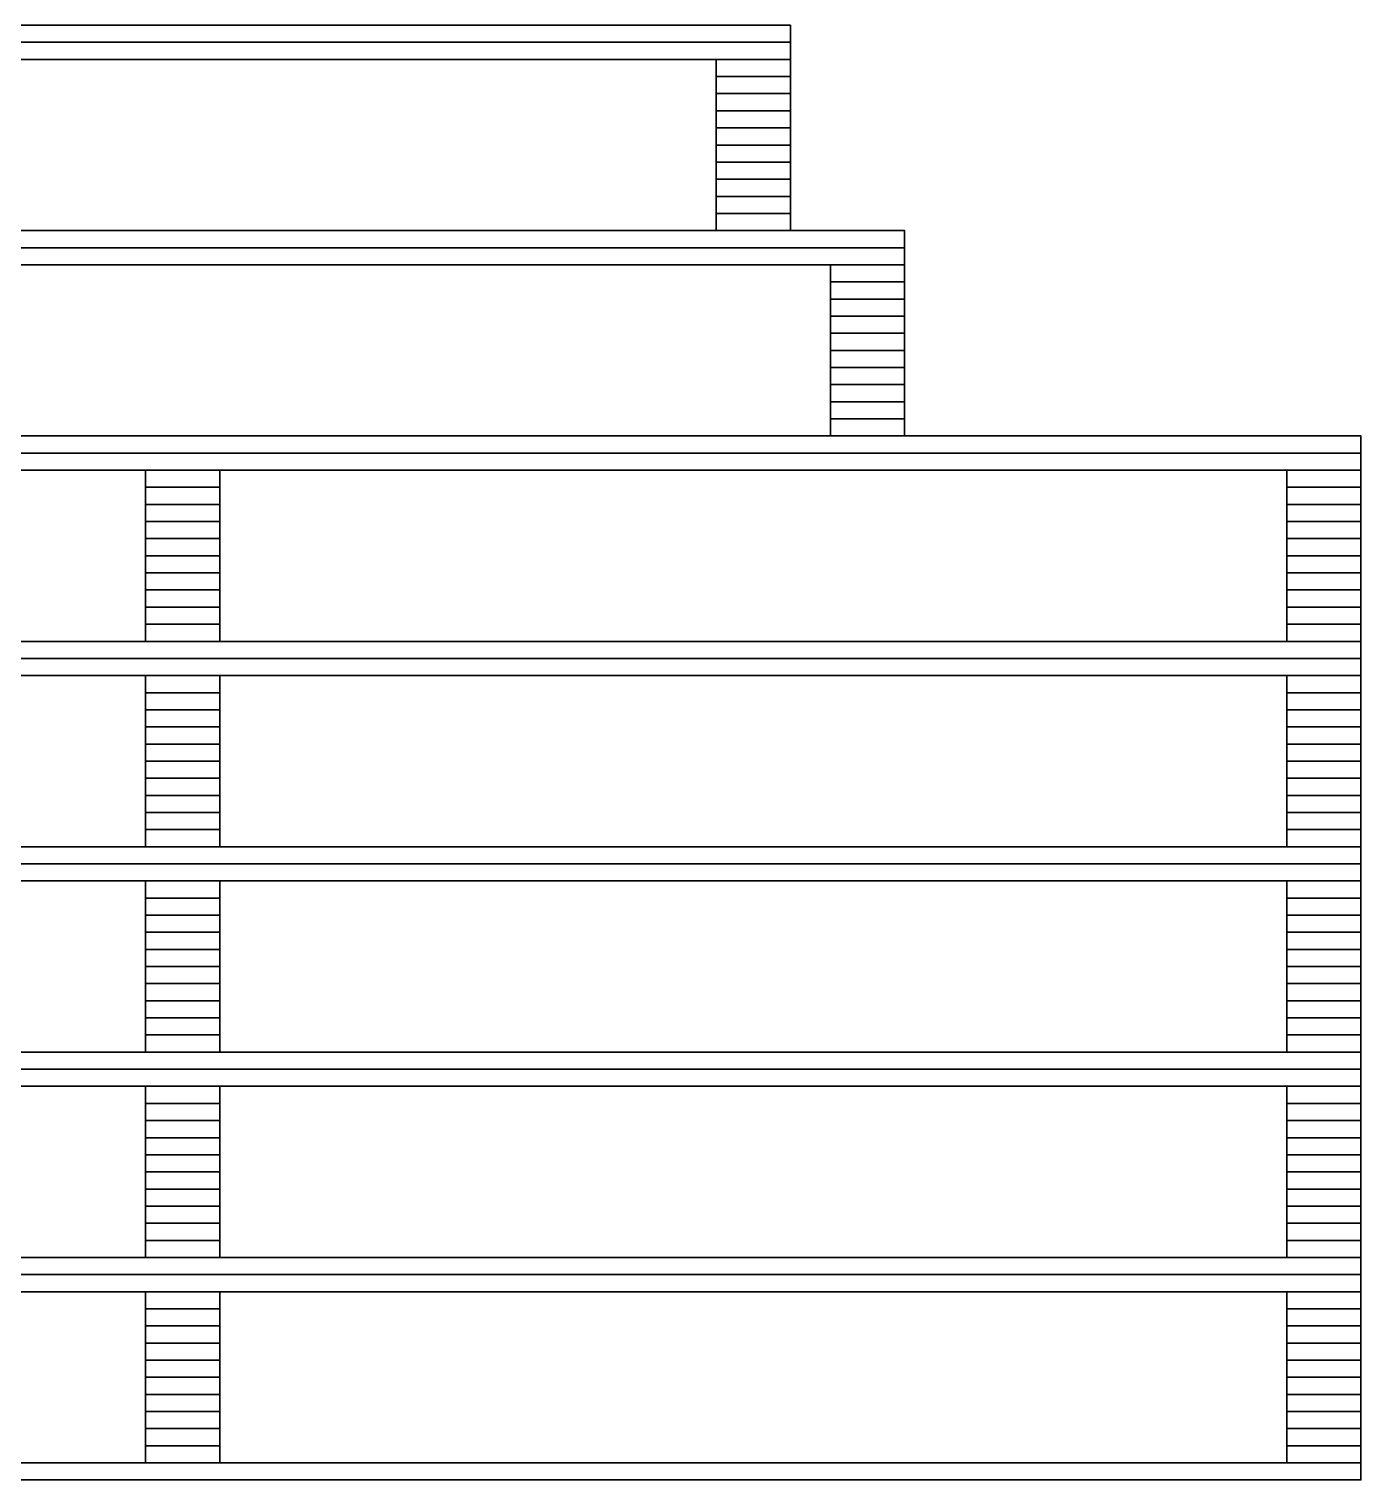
# Model space of a CAD drawing. Header units: centimetres. Extents: x -215 to 208, y -170 to 139.
# Drawn here: x 66.81 to 90.15, y -13.8 to 11.63 of the extents above; entities that cross this region are included whole.
import ezdxf

# ---------------------------------------------------------------- set-up
doc = ezdxf.new("R2010")
doc.units = ezdxf.units.CM
doc.header["$MEASUREMENT"] = 0
doc.layers.add('Layer 1', color=7, linetype='Continuous')

msp = doc.modelspace()

# ---------------------------------------------------------------- linework, layer by layer
at = {"layer": 'Layer 1', "color": 250, "lineweight": 35}
for points in [[(58.85, 11.39997), (80.15, 11.39997), (80.15, 11.69997), (58.85, 11.69997), (58.85, 11.39997)], [(58.85, 11.09997), (80.15, 11.09997), (80.15, 11.39997), (58.85, 11.39997), (58.85, 11.09997)], [(78.85, 10.79997), (80.15, 10.79997), (80.15, 11.09997), (78.85, 11.09997), (78.85, 10.79997)], [(78.85, 10.49997), (80.15, 10.49997), (80.15, 10.79997), (78.85, 10.79997), (78.85, 10.49997)], [(78.85, 10.19997), (80.15, 10.19997), (80.15, 10.49997), (78.85, 10.49997), (78.85, 10.19997)], [(78.85, 9.89997), (80.15, 9.89997), (80.15, 10.19997), (78.85, 10.19997), (78.85, 9.89997)], [(78.85, 9.59997), (80.15, 9.59997), (80.15, 9.89997), (78.85, 9.89997), (78.85, 9.59997)], [(78.85, 9.29997), (80.15, 9.29997), (80.15, 9.59997), (78.85, 9.59997), (78.85, 9.29997)], [(78.85, 8.99997), (80.15, 8.99997), (80.15, 9.29997), (78.85, 9.29997), (78.85, 8.99997)], [(78.85, 8.69997), (80.15, 8.69997), (80.15, 8.99997), (78.85, 8.99997), (78.85, 8.69997)], [(78.85, 8.39997), (80.15, 8.39997), (80.15, 8.69997), (78.85, 8.69997), (78.85, 8.39997)], [(78.85, 8.09997), (80.15, 8.09997), (80.15, 8.39997), (78.85, 8.39997), (78.85, 8.09997)], [(56.85, 7.79997), (82.15, 7.79997), (82.15, 8.09997), (56.85, 8.09997), (56.85, 7.79997)], [(56.85, 7.49997), (82.15, 7.49997), (82.15, 7.79997), (56.85, 7.79997), (56.85, 7.49997)], [(80.85, 7.19997), (82.15, 7.19997), (82.15, 7.49997), (80.85, 7.49997), (80.85, 7.19997)], [(80.85, 6.89997), (82.15, 6.89997), (82.15, 7.19997), (80.85, 7.19997), (80.85, 6.89997)], [(80.85, 6.59997), (82.15, 6.59997), (82.15, 6.89997), (80.85, 6.89997), (80.85, 6.59997)], [(80.85, 6.29997), (82.15, 6.29997), (82.15, 6.59997), (80.85, 6.59997), (80.85, 6.29997)], [(80.85, 5.99997), (82.15, 5.99997), (82.15, 6.29997), (80.85, 6.29997), (80.85, 5.99997)], [(80.85, 5.69997), (82.15, 5.69997), (82.15, 5.99997), (80.85, 5.99997), (80.85, 5.69997)], [(80.85, 5.39997), (82.15, 5.39997), (82.15, 5.69997), (80.85, 5.69997), (80.85, 5.39997)], [(80.85, 5.09997), (82.15, 5.09997), (82.15, 5.39997), (80.85, 5.39997), (80.85, 5.09997)], [(80.85, 4.79997), (82.15, 4.79997), (82.15, 5.09997), (80.85, 5.09997), (80.85, 4.79997)], [(80.85, 4.49997), (82.15, 4.49997), (82.15, 4.79997), (80.85, 4.79997), (80.85, 4.49997)], [(48.85, 4.19997), (90.15, 4.19997), (90.15, 4.49997), (48.85, 4.49997), (48.85, 4.19997)], [(48.85, 3.89997), (90.15, 3.89997), (90.15, 4.19997), (48.85, 4.19997), (48.85, 3.89997)], [(68.85, 3.59997), (70.15, 3.59997), (70.15, 3.89997), (68.85, 3.89997), (68.85, 3.59997)], [(88.85, 3.59997), (90.15, 3.59997), (90.15, 3.89997), (88.85, 3.89997), (88.85, 3.59997)], [(68.85, 3.29997), (70.15, 3.29997), (70.15, 3.59997), (68.85, 3.59997), (68.85, 3.29997)], [(88.85, 3.29997), (90.15, 3.29997), (90.15, 3.59997), (88.85, 3.59997), (88.85, 3.29997)], [(68.85, 2.99997), (70.15, 2.99997), (70.15, 3.29997), (68.85, 3.29997), (68.85, 2.99997)], [(88.85, 2.99997), (90.15, 2.99997), (90.15, 3.29997), (88.85, 3.29997), (88.85, 2.99997)], [(68.85, 2.69997), (70.15, 2.69997), (70.15, 2.99997), (68.85, 2.99997), (68.85, 2.69997)], [(88.85, 2.69997), (90.15, 2.69997), (90.15, 2.99997), (88.85, 2.99997), (88.85, 2.69997)], [(68.85, 2.39997), (70.15, 2.39997), (70.15, 2.69997), (68.85, 2.69997), (68.85, 2.39997)], [(88.85, 2.39997), (90.15, 2.39997), (90.15, 2.69997), (88.85, 2.69997), (88.85, 2.39997)], [(68.85, 2.09997), (70.15, 2.09997), (70.15, 2.39997), (68.85, 2.39997), (68.85, 2.09997)], [(88.85, 2.09997), (90.15, 2.09997), (90.15, 2.39997), (88.85, 2.39997), (88.85, 2.09997)], [(68.85, 1.79997), (70.15, 1.79997), (70.15, 2.09997), (68.85, 2.09997), (68.85, 1.79997)], [(88.85, 1.79997), (90.15, 1.79997), (90.15, 2.09997), (88.85, 2.09997), (88.85, 1.79997)], [(68.85, 1.49997), (70.15, 1.49997), (70.15, 1.79997), (68.85, 1.79997), (68.85, 1.49997)], [(88.85, 1.49997), (90.15, 1.49997), (90.15, 1.79997), (88.85, 1.79997), (88.85, 1.49997)], [(68.85, 1.19997), (70.15, 1.19997), (70.15, 1.49997), (68.85, 1.49997), (68.85, 1.19997)], [(88.85, 1.19997), (90.15, 1.19997), (90.15, 1.49997), (88.85, 1.49997), (88.85, 1.19997)], [(68.85, 0.89997), (70.15, 0.89997), (70.15, 1.19997), (68.85, 1.19997), (68.85, 0.89997)], [(88.85, 0.89997), (90.15, 0.89997), (90.15, 1.19997), (88.85, 1.19997), (88.85, 0.89997)], [(48.85, 0.59997), (90.15, 0.59997), (90.15, 0.89997), (48.85, 0.89997), (48.85, 0.59997)], [(48.85, 0.29997), (90.15, 0.29997), (90.15, 0.59997), (48.85, 0.59997), (48.85, 0.29997)], [(68.85, -0.00003), (70.15, -0.00003), (70.15, 0.29997), (68.85, 0.29997), (68.85, -0.00003)], [(88.85, -0.00003), (90.15, -0.00003), (90.15, 0.29997), (88.85, 0.29997), (88.85, -0.00003)], [(68.85, -0.30003), (70.15, -0.30003), (70.15, -0.00003), (68.85, -0.00003), (68.85, -0.30003)], [(88.85, -0.30003), (90.15, -0.30003), (90.15, -0.00003), (88.85, -0.00003), (88.85, -0.30003)], [(68.85, -0.60003), (70.15, -0.60003), (70.15, -0.30003), (68.85, -0.30003), (68.85, -0.60003)], [(88.85, -0.60003), (90.15, -0.60003), (90.15, -0.30003), (88.85, -0.30003), (88.85, -0.60003)], [(68.85, -0.90003), (70.15, -0.90003), (70.15, -0.60003), (68.85, -0.60003), (68.85, -0.90003)], [(88.85, -0.90003), (90.15, -0.90003), (90.15, -0.60003), (88.85, -0.60003), (88.85, -0.90003)], [(68.85, -1.20003), (70.15, -1.20003), (70.15, -0.90003), (68.85, -0.90003), (68.85, -1.20003)], [(88.85, -1.20003), (90.15, -1.20003), (90.15, -0.90003), (88.85, -0.90003), (88.85, -1.20003)], [(68.85, -1.50003), (70.15, -1.50003), (70.15, -1.20003), (68.85, -1.20003), (68.85, -1.50003)], [(88.85, -1.50003), (90.15, -1.50003), (90.15, -1.20003), (88.85, -1.20003), (88.85, -1.50003)], [(68.85, -1.80003), (70.15, -1.80003), (70.15, -1.50003), (68.85, -1.50003), (68.85, -1.80003)], [(88.85, -1.80003), (90.15, -1.80003), (90.15, -1.50003), (88.85, -1.50003), (88.85, -1.80003)], [(68.85, -2.10003), (70.15, -2.10003), (70.15, -1.80003), (68.85, -1.80003), (68.85, -2.10003)], [(88.85, -2.10003), (90.15, -2.10003), (90.15, -1.80003), (88.85, -1.80003), (88.85, -2.10003)], [(68.85, -2.40003), (70.15, -2.40003), (70.15, -2.10003), (68.85, -2.10003), (68.85, -2.40003)], [(88.85, -2.40003), (90.15, -2.40003), (90.15, -2.10003), (88.85, -2.10003), (88.85, -2.40003)], [(68.85, -2.70003), (70.15, -2.70003), (70.15, -2.40003), (68.85, -2.40003), (68.85, -2.70003)], [(88.85, -2.70003), (90.15, -2.70003), (90.15, -2.40003), (88.85, -2.40003), (88.85, -2.70003)], [(48.85, -3.00003), (90.15, -3.00003), (90.15, -2.70003), (48.85, -2.70003), (48.85, -3.00003)], [(48.85, -3.30003), (90.15, -3.30003), (90.15, -3.00003), (48.85, -3.00003), (48.85, -3.30003)], [(68.85, -3.60003), (70.15, -3.60003), (70.15, -3.30003), (68.85, -3.30003), (68.85, -3.60003)], [(88.85, -3.60003), (90.15, -3.60003), (90.15, -3.30003), (88.85, -3.30003), (88.85, -3.60003)], [(68.85, -3.90003), (70.15, -3.90003), (70.15, -3.60003), (68.85, -3.60003), (68.85, -3.90003)], [(88.85, -3.90003), (90.15, -3.90003), (90.15, -3.60003), (88.85, -3.60003), (88.85, -3.90003)], [(68.85, -4.20003), (70.15, -4.20003), (70.15, -3.90003), (68.85, -3.90003), (68.85, -4.20003)], [(88.85, -4.20003), (90.15, -4.20003), (90.15, -3.90003), (88.85, -3.90003), (88.85, -4.20003)], [(68.85, -4.50003), (70.15, -4.50003), (70.15, -4.20003), (68.85, -4.20003), (68.85, -4.50003)], [(88.85, -4.50003), (90.15, -4.50003), (90.15, -4.20003), (88.85, -4.20003), (88.85, -4.50003)], [(68.85, -4.80003), (70.15, -4.80003), (70.15, -4.50003), (68.85, -4.50003), (68.85, -4.80003)], [(88.85, -4.80003), (90.15, -4.80003), (90.15, -4.50003), (88.85, -4.50003), (88.85, -4.80003)], [(68.85, -5.10003), (70.15, -5.10003), (70.15, -4.80003), (68.85, -4.80003), (68.85, -5.10003)], [(88.85, -5.10003), (90.15, -5.10003), (90.15, -4.80003), (88.85, -4.80003), (88.85, -5.10003)], [(68.85, -5.40003), (70.15, -5.40003), (70.15, -5.10003), (68.85, -5.10003), (68.85, -5.40003)], [(88.85, -5.40003), (90.15, -5.40003), (90.15, -5.10003), (88.85, -5.10003), (88.85, -5.40003)], [(68.85, -5.70003), (70.15, -5.70003), (70.15, -5.40003), (68.85, -5.40003), (68.85, -5.70003)], [(88.85, -5.70003), (90.15, -5.70003), (90.15, -5.40003), (88.85, -5.40003), (88.85, -5.70003)], [(68.85, -6.00003), (70.15, -6.00003), (70.15, -5.70003), (68.85, -5.70003), (68.85, -6.00003)], [(88.85, -6.00003), (90.15, -6.00003), (90.15, -5.70003), (88.85, -5.70003), (88.85, -6.00003)], [(68.85, -6.30003), (70.15, -6.30003), (70.15, -6.00003), (68.85, -6.00003), (68.85, -6.30003)], [(88.85, -6.30003), (90.15, -6.30003), (90.15, -6.00003), (88.85, -6.00003), (88.85, -6.30003)], [(48.85, -6.60003), (90.15, -6.60003), (90.15, -6.30003), (48.85, -6.30003), (48.85, -6.60003)], [(48.85, -6.90003), (90.15, -6.90003), (90.15, -6.60003), (48.85, -6.60003), (48.85, -6.90003)], [(68.85, -7.20003), (70.15, -7.20003), (70.15, -6.90003), (68.85, -6.90003), (68.85, -7.20003)], [(88.85, -7.20003), (90.15, -7.20003), (90.15, -6.90003), (88.85, -6.90003), (88.85, -7.20003)], [(68.85, -7.50003), (70.15, -7.50003), (70.15, -7.20003), (68.85, -7.20003), (68.85, -7.50003)], [(88.85, -7.50003), (90.15, -7.50003), (90.15, -7.20003), (88.85, -7.20003), (88.85, -7.50003)], [(68.85, -7.80003), (70.15, -7.80003), (70.15, -7.50003), (68.85, -7.50003), (68.85, -7.80003)], [(88.85, -7.80003), (90.15, -7.80003), (90.15, -7.50003), (88.85, -7.50003), (88.85, -7.80003)], [(68.85, -8.10003), (70.15, -8.10003), (70.15, -7.80003), (68.85, -7.80003), (68.85, -8.10003)], [(88.85, -8.10003), (90.15, -8.10003), (90.15, -7.80003), (88.85, -7.80003), (88.85, -8.10003)], [(68.85, -8.40003), (70.15, -8.40003), (70.15, -8.10003), (68.85, -8.10003), (68.85, -8.40003)], [(88.85, -8.40003), (90.15, -8.40003), (90.15, -8.10003), (88.85, -8.10003), (88.85, -8.40003)], [(68.85, -8.70003), (70.15, -8.70003), (70.15, -8.40003), (68.85, -8.40003), (68.85, -8.70003)], [(88.85, -8.70003), (90.15, -8.70003), (90.15, -8.40003), (88.85, -8.40003), (88.85, -8.70003)], [(68.85, -9.00003), (70.15, -9.00003), (70.15, -8.70003), (68.85, -8.70003), (68.85, -9.00003)], [(88.85, -9.00003), (90.15, -9.00003), (90.15, -8.70003), (88.85, -8.70003), (88.85, -9.00003)], [(68.85, -9.30003), (70.15, -9.30003), (70.15, -9.00003), (68.85, -9.00003), (68.85, -9.30003)], [(88.85, -9.30003), (90.15, -9.30003), (90.15, -9.00003), (88.85, -9.00003), (88.85, -9.30003)], [(68.85, -9.60003), (70.15, -9.60003), (70.15, -9.30003), (68.85, -9.30003), (68.85, -9.60003)], [(88.85, -9.60003), (90.15, -9.60003), (90.15, -9.30003), (88.85, -9.30003), (88.85, -9.60003)], [(68.85, -9.90003), (70.15, -9.90003), (70.15, -9.60003), (68.85, -9.60003), (68.85, -9.90003)], [(88.85, -9.90003), (90.15, -9.90003), (90.15, -9.60003), (88.85, -9.60003), (88.85, -9.90003)], [(48.85, -10.20003), (90.15, -10.20003), (90.15, -9.90003), (48.85, -9.90003), (48.85, -10.20003)], [(48.85, -10.50003), (90.15, -10.50003), (90.15, -10.20003), (48.85, -10.20003), (48.85, -10.50003)], [(68.85, -10.80003), (70.15, -10.80003), (70.15, -10.50003), (68.85, -10.50003), (68.85, -10.80003)], [(88.85, -10.80003), (90.15, -10.80003), (90.15, -10.50003), (88.85, -10.50003), (88.85, -10.80003)], [(68.85, -11.10003), (70.15, -11.10003), (70.15, -10.80003), (68.85, -10.80003), (68.85, -11.10003)], [(88.85, -11.10003), (90.15, -11.10003), (90.15, -10.80003), (88.85, -10.80003), (88.85, -11.10003)], [(68.85, -11.40003), (70.15, -11.40003), (70.15, -11.10003), (68.85, -11.10003), (68.85, -11.40003)], [(88.85, -11.40003), (90.15, -11.40003), (90.15, -11.10003), (88.85, -11.10003), (88.85, -11.40003)], [(68.85, -11.70003), (70.15, -11.70003), (70.15, -11.40003), (68.85, -11.40003), (68.85, -11.70003)], [(88.85, -11.70003), (90.15, -11.70003), (90.15, -11.40003), (88.85, -11.40003), (88.85, -11.70003)], [(68.85, -12.00003), (70.15, -12.00003), (70.15, -11.70003), (68.85, -11.70003), (68.85, -12.00003)], [(88.85, -12.00003), (90.15, -12.00003), (90.15, -11.70003), (88.85, -11.70003), (88.85, -12.00003)], [(68.85, -12.30003), (70.15, -12.30003), (70.15, -12.00003), (68.85, -12.00003), (68.85, -12.30003)], [(88.85, -12.30003), (90.15, -12.30003), (90.15, -12.00003), (88.85, -12.00003), (88.85, -12.30003)], [(68.85, -12.60003), (70.15, -12.60003), (70.15, -12.30003), (68.85, -12.30003), (68.85, -12.60003)], [(88.85, -12.60003), (90.15, -12.60003), (90.15, -12.30003), (88.85, -12.30003), (88.85, -12.60003)], [(68.85, -12.90003), (70.15, -12.90003), (70.15, -12.60003), (68.85, -12.60003), (68.85, -12.90003)], [(88.85, -12.90003), (90.15, -12.90003), (90.15, -12.60003), (88.85, -12.60003), (88.85, -12.90003)], [(68.85, -13.20003), (70.15, -13.20003), (70.15, -12.90003), (68.85, -12.90003), (68.85, -13.20003)], [(88.85, -13.20003), (90.15, -13.20003), (90.15, -12.90003), (88.85, -12.90003), (88.85, -13.20003)], [(68.85, -13.50003), (70.15, -13.50003), (70.15, -13.20003), (68.85, -13.20003), (68.85, -13.50003)], [(88.85, -13.50003), (90.15, -13.50003), (90.15, -13.20003), (88.85, -13.20003), (88.85, -13.50003)], [(48.85, -13.80003), (90.15, -13.80003), (90.15, -13.50003), (48.85, -13.50003), (48.85, -13.80003)]]:
    msp.add_lwpolyline(points, close=True, dxfattribs=at)

doc.saveas('drawing.dxf')
